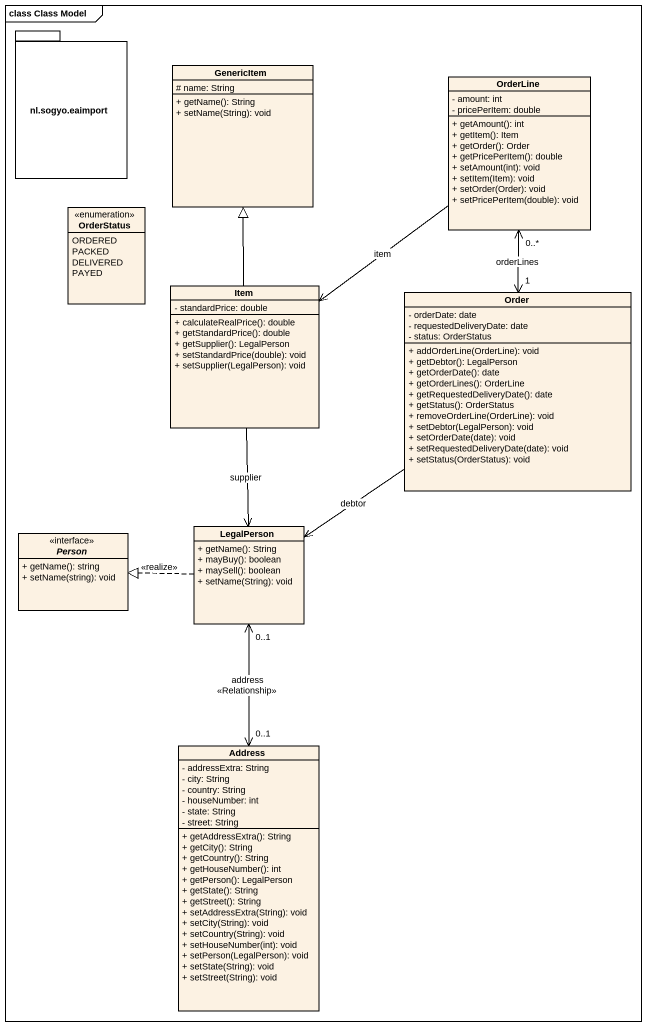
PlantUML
@startuml
mainframe class Class Model
hide circle
hide empty members
skinparam classAttributeIconSize 0
package "nl.sogyo.eaimport" as nl_sogyo_eaimport {
}
class GenericItem {
  # name: String
  + getName(): String
  + setName(String): void
}
class OrderLine {
  - amount: int
  - pricePerItem: double
  + getAmount(): int
  + getItem(): Item
  + getOrder(): Order
  + getPricePerItem(): double
  + setAmount(int): void
  + setItem(Item): void
  + setOrder(Order): void
  + setPricePerItem(double): void
}
enum OrderStatus {
  ORDERED
  PACKED
  DELIVERED
  PAYED
}
class Item {
  - standardPrice: double
  + calculateRealPrice(): double
  + getStandardPrice(): double
  + getSupplier(): LegalPerson
  + setStandardPrice(double): void
  + setSupplier(LegalPerson): void
}
class Order {
  - orderDate: date
  - requestedDeliveryDate: date
  - status: OrderStatus
  + addOrderLine(OrderLine): void
  + getDebtor(): LegalPerson
  + getOrderDate(): date
  + getOrderLines(): OrderLine
  + getRequestedDeliveryDate(): date
  + getStatus(): OrderStatus
  + removeOrderLine(OrderLine): void
  + setDebtor(LegalPerson): void
  + setOrderDate(date): void
  + setRequestedDeliveryDate(date): void
  + setStatus(OrderStatus): void
}
class LegalPerson {
  + getName(): String
  + mayBuy(): boolean
  + maySell(): boolean
  + setName(String): void
}
interface "Person" as Person_ <<interface>> {
  + getName(): string
  + setName(string): void
}
class Address {
  - addressExtra: String
  - city: String
  - country: String
  - houseNumber: int
  - state: String
  - street: String
  + getAddressExtra(): String
  + getCity(): String
  + getCountry(): String
  + getHouseNumber(): int
  + getPerson(): LegalPerson
  + getState(): String
  + getStreet(): String
  + setAddressExtra(String): void
  + setCity(String): void
  + setCountry(String): void
  + setHouseNumber(int): void
  + setPerson(LegalPerson): void
  + setState(String): void
  + setStreet(String): void
}
OrderLine --> Item : item
Item -up-|> GenericItem
Item --> LegalPerson : supplier
Order "1" <-up-> "0..*" OrderLine : orderLines
Order --> LegalPerson : debtor
LegalPerson .left.|> Person_ : <<realize>>
LegalPerson "0..1" <--> "0..1" Address : address\n<<Relationship>>
@enduml
